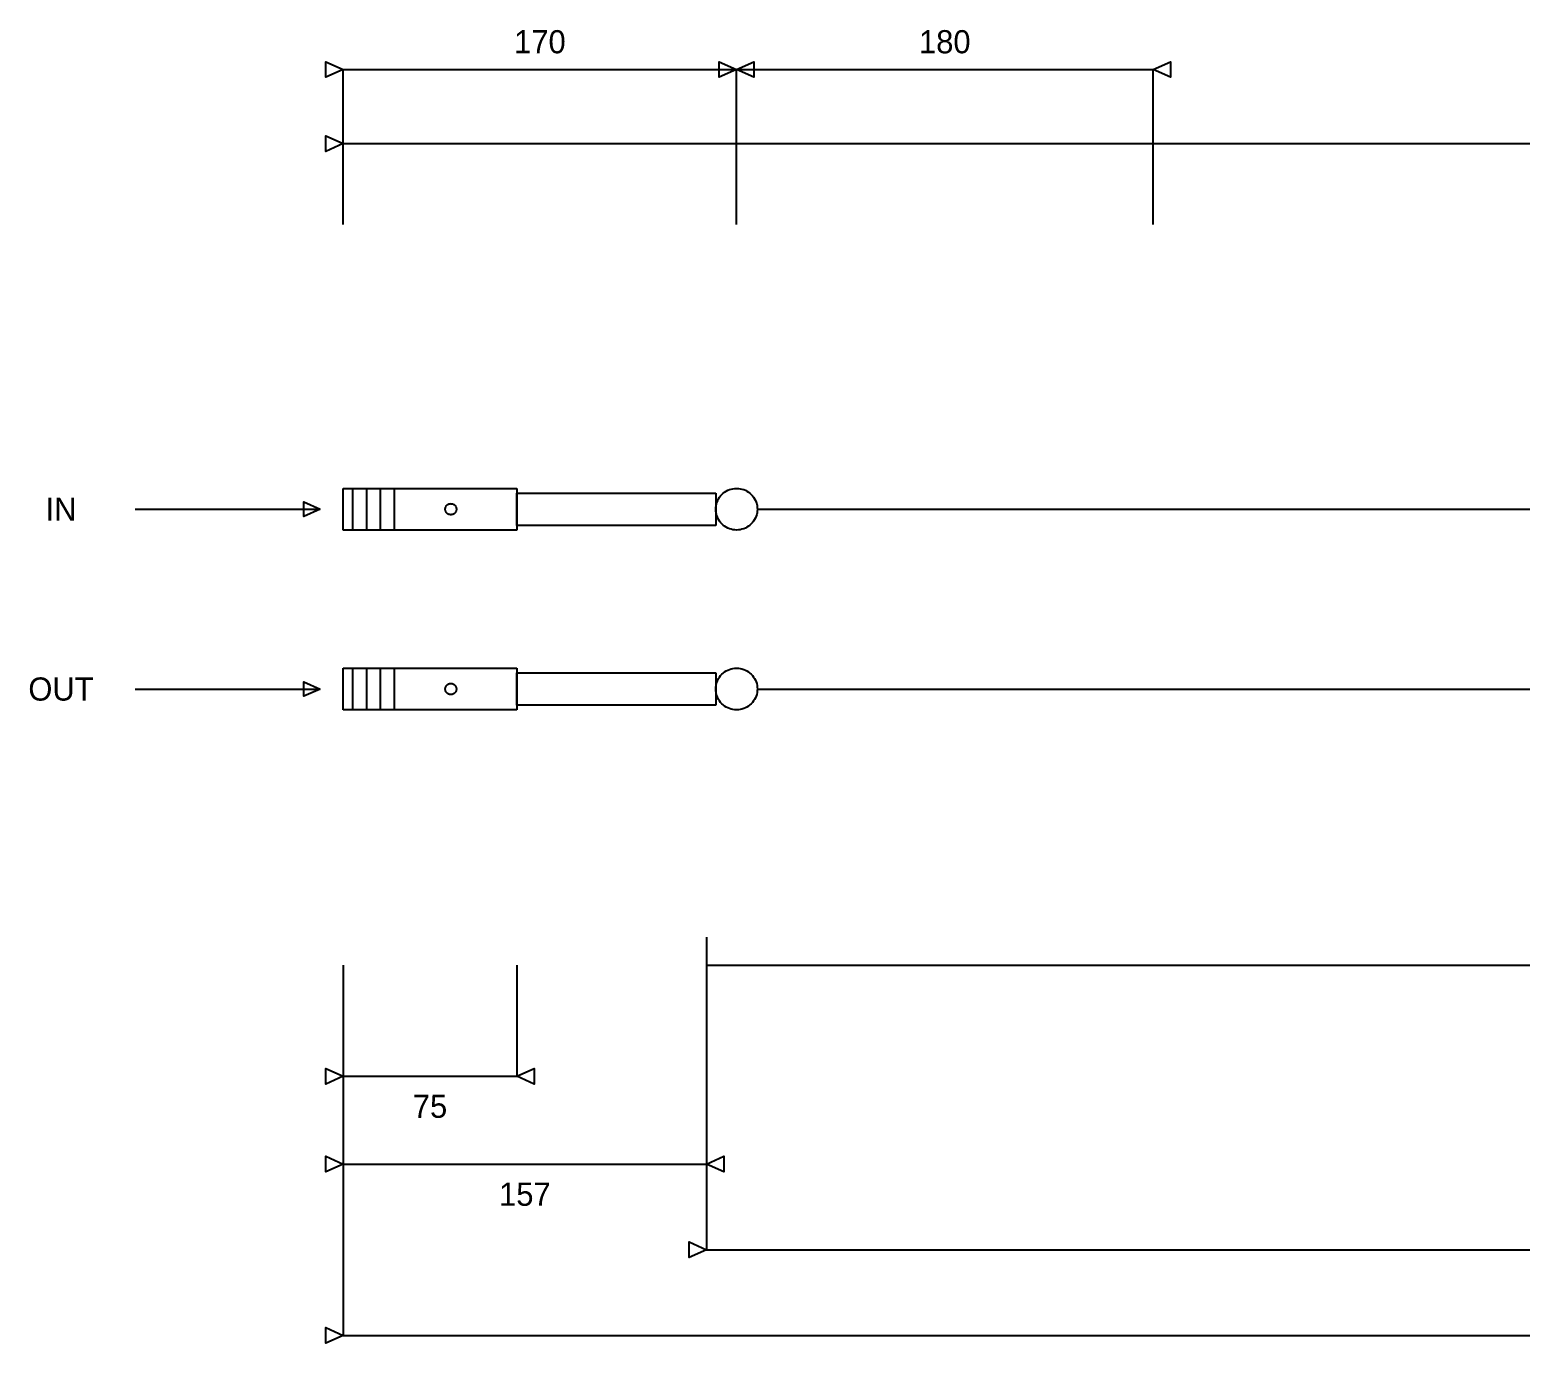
# Model space of a CAD drawing. Header units: millimetres. Extents: x 0 to 2030, y -1000001 to 1599.
# Drawn here: x 6 to 650, y 1032 to 1599 of the extents above; entities that cross this region are included whole.
import ezdxf
from ezdxf.enums import TextEntityAlignment as Align

# ---------------------------------------------------------------- set-up
doc = ezdxf.new("R2010")
doc.units = ezdxf.units.MM
doc.layers.add('DRAWING', color=7, linetype='Continuous')
doc.layers.add('TEXT', color=7, linetype='Continuous')

msp = doc.modelspace()

# ---------------------------------------------------------------- linework, layer by layer
at = {"layer": 'DRAWING', "linetype": 'CONTINUOUS', "true_color": 0xff6a00}
for p, q in [((141, 1515), (141, 1582)), ((141, 1582), (311, 1582)), ((311, 1515), (311, 1582)), ((311, 1515), (311, 1582)), ((311, 1582), (491, 1582)), ((491, 1515), (491, 1582)), ((141, 1515), (141, 1550)), ((141, 1550), (1478, 1550)), ((51, 1392), (131, 1392)), ((51, 1314.3), (131, 1314.3)), ((141, 1195), (141, 1147)), ((141, 1195), (141, 1035)), ((141, 1195), (141, 1109)), ((216, 1195), (216, 1147)), ((298, 1195), (298, 1072)), ((298, 1195), (298, 1109)), ((141, 1147), (216, 1147)), ((141, 1109), (298, 1109)), ((298, 1072), (1873, 1072)), ((141, 1035), (1873, 1035))]:
    msp.add_line(p, q, dxfattribs=at)
at = {"layer": 'DRAWING', "linetype": 'CONTINUOUS', "true_color": 0x111111}
for p, q in [((141, 1401), (216, 1401)), ((141, 1383), (141, 1401)), ((145, 1401), (145, 1383)), ((151, 1401), (151, 1383)), ((157, 1401), (157, 1383)), ((163, 1401), (163, 1383)), ((216, 1401), (216, 1383)), ((216, 1399), (302, 1399)), ((216, 1385), (216, 1399)), ((302, 1399), (302, 1385)), ((320, 1392), (1478, 1392)), ((216, 1383), (141, 1383)), ((302, 1385), (216, 1385)), ((141, 1323.3), (216, 1323.3)), ((141, 1305.3), (141, 1323.3)), ((145, 1323.3), (145, 1305.3)), ((151, 1323.3), (151, 1305.3)), ((157, 1323.3), (157, 1305.3)), ((163, 1323.3), (163, 1305.3)), ((216, 1323.3), (216, 1305.3)), ((216, 1321.3), (302, 1321.3)), ((216, 1307.3), (216, 1321.3)), ((302, 1321.3), (302, 1307.3)), ((320, 1314.3), (1478, 1314.3)), ((216, 1305.3), (141, 1305.3)), ((302, 1307.3), (216, 1307.3)), ((298, 1207), (298, 1195)), ((298, 1195), (1478, 1195))]:
    msp.add_line(p, q, dxfattribs=at)
at = {"layer": 'DRAWING', "linetype": 'CONTINUOUS', "true_color": 0xff6a00}
for points in [[(141, 1582), (133.5, 1578.62), (133.5, 1585.38)], [(311, 1582), (303.5, 1578.62), (303.5, 1585.38)], [(311, 1582), (318.5, 1585.38), (318.5, 1578.62)], [(491, 1582), (498.5, 1585.38), (498.5, 1578.62)], [(141, 1550), (133.5, 1546.62), (133.5, 1553.38)], [(131, 1392), (124, 1388.85), (124, 1395.15)], [(131, 1314.3), (124, 1311.15), (124, 1317.45)], [(141, 1147), (133.5, 1143.62), (133.5, 1150.38)], [(216, 1147), (223.5, 1150.38), (223.5, 1143.62)], [(141, 1109), (133.5, 1105.62), (133.5, 1112.38)], [(298, 1109), (305.5, 1112.38), (305.5, 1105.62)], [(298, 1072), (290.5, 1068.62), (290.5, 1075.38)], [(141, 1035), (133.5, 1031.62), (133.5, 1038.38)]]:
    msp.add_lwpolyline(points, close=True, dxfattribs=at)
at = {"layer": 'DRAWING', "linetype": 'CONTINUOUS', "true_color": 0x111111}
for points in [[(320, 1392), (319.97, 1391.22), (319.86, 1390.44), (319.69, 1389.67), (319.46, 1388.92), (319.16, 1388.2), (318.79, 1387.5), (318.37, 1386.84), (317.89, 1386.21), (317.36, 1385.64), (316.79, 1385.11), (316.16, 1384.63), (315.5, 1384.21), (314.8, 1383.84), (314.08, 1383.54), (313.33, 1383.31), (312.56, 1383.14), (311.78, 1383.03), (311, 1383), (310.22, 1383.03), (309.44, 1383.14), (308.67, 1383.31), (307.92, 1383.54), (307.2, 1383.84), (306.5, 1384.21), (305.84, 1384.63), (305.21, 1385.11), (304.64, 1385.64), (304.11, 1386.21), (303.63, 1386.84), (303.21, 1387.5), (302.84, 1388.2), (302.54, 1388.92), (302.31, 1389.67), (302.14, 1390.44), (302.03, 1391.22), (302, 1392), (302.03, 1392.78), (302.14, 1393.56), (302.31, 1394.33), (302.54, 1395.08), (302.84, 1395.8), (303.21, 1396.5), (303.63, 1397.16), (304.11, 1397.79), (304.64, 1398.36), (305.21, 1398.89), (305.84, 1399.37), (306.5, 1399.79), (307.2, 1400.16), (307.92, 1400.46), (308.67, 1400.69), (309.44, 1400.86), (310.22, 1400.97), (311, 1401), (311.78, 1400.97), (312.56, 1400.86), (313.33, 1400.69), (314.08, 1400.46), (314.8, 1400.16), (315.5, 1399.79), (316.16, 1399.37), (316.79, 1398.89), (317.36, 1398.36), (317.89, 1397.79), (318.37, 1397.16), (318.79, 1396.5), (319.16, 1395.8), (319.46, 1395.08), (319.69, 1394.33), (319.86, 1393.56), (319.97, 1392.78), (320, 1392)], [(189.9, 1392), (189.89, 1391.79), (189.86, 1391.58), (189.82, 1391.38), (189.76, 1391.18), (189.68, 1390.99), (189.58, 1390.8), (189.47, 1390.62), (189.34, 1390.46), (189.2, 1390.3), (189.04, 1390.16), (188.88, 1390.03), (188.7, 1389.92), (188.51, 1389.82), (188.32, 1389.74), (188.12, 1389.68), (187.92, 1389.64), (187.71, 1389.61), (187.5, 1389.6), (187.29, 1389.61), (187.08, 1389.64), (186.88, 1389.68), (186.68, 1389.74), (186.49, 1389.82), (186.3, 1389.92), (186.12, 1390.03), (185.96, 1390.16), (185.8, 1390.3), (185.66, 1390.46), (185.53, 1390.62), (185.42, 1390.8), (185.32, 1390.99), (185.24, 1391.18), (185.18, 1391.38), (185.14, 1391.58), (185.11, 1391.79), (185.1, 1392), (185.11, 1392.21), (185.14, 1392.42), (185.18, 1392.62), (185.24, 1392.82), (185.32, 1393.01), (185.42, 1393.2), (185.53, 1393.38), (185.66, 1393.54), (185.8, 1393.7), (185.96, 1393.84), (186.12, 1393.97), (186.3, 1394.08), (186.49, 1394.18), (186.68, 1394.26), (186.88, 1394.32), (187.08, 1394.36), (187.29, 1394.39), (187.5, 1394.4), (187.71, 1394.39), (187.92, 1394.36), (188.12, 1394.32), (188.32, 1394.26), (188.51, 1394.18), (188.7, 1394.08), (188.88, 1393.97), (189.04, 1393.84), (189.2, 1393.7), (189.34, 1393.54), (189.47, 1393.38), (189.58, 1393.2), (189.68, 1393.01), (189.76, 1392.82), (189.82, 1392.62), (189.86, 1392.42), (189.89, 1392.21), (189.9, 1392)], [(320, 1314.3), (319.97, 1313.52), (319.86, 1312.74), (319.69, 1311.97), (319.46, 1311.22), (319.16, 1310.5), (318.79, 1309.8), (318.37, 1309.14), (317.89, 1308.51), (317.36, 1307.94), (316.79, 1307.41), (316.16, 1306.93), (315.5, 1306.51), (314.8, 1306.14), (314.08, 1305.84), (313.33, 1305.61), (312.56, 1305.44), (311.78, 1305.33), (311, 1305.3), (310.22, 1305.33), (309.44, 1305.44), (308.67, 1305.61), (307.92, 1305.84), (307.2, 1306.14), (306.5, 1306.51), (305.84, 1306.93), (305.21, 1307.41), (304.64, 1307.94), (304.11, 1308.51), (303.63, 1309.14), (303.21, 1309.8), (302.84, 1310.5), (302.54, 1311.22), (302.31, 1311.97), (302.14, 1312.74), (302.03, 1313.52), (302, 1314.3), (302.03, 1315.08), (302.14, 1315.86), (302.31, 1316.63), (302.54, 1317.38), (302.84, 1318.1), (303.21, 1318.8), (303.63, 1319.46), (304.11, 1320.09), (304.64, 1320.66), (305.21, 1321.19), (305.84, 1321.67), (306.5, 1322.09), (307.2, 1322.46), (307.92, 1322.76), (308.67, 1322.99), (309.44, 1323.16), (310.22, 1323.27), (311, 1323.3), (311.78, 1323.27), (312.56, 1323.16), (313.33, 1322.99), (314.08, 1322.76), (314.8, 1322.46), (315.5, 1322.09), (316.16, 1321.67), (316.79, 1321.19), (317.36, 1320.66), (317.89, 1320.09), (318.37, 1319.46), (318.79, 1318.8), (319.16, 1318.1), (319.46, 1317.38), (319.69, 1316.63), (319.86, 1315.86), (319.97, 1315.08), (320, 1314.3)], [(189.9, 1314.3), (189.89, 1314.09), (189.86, 1313.88), (189.82, 1313.68), (189.76, 1313.48), (189.68, 1313.29), (189.58, 1313.1), (189.47, 1312.92), (189.34, 1312.76), (189.2, 1312.6), (189.04, 1312.46), (188.88, 1312.33), (188.7, 1312.22), (188.51, 1312.12), (188.32, 1312.04), (188.12, 1311.98), (187.92, 1311.94), (187.71, 1311.91), (187.5, 1311.9), (187.29, 1311.91), (187.08, 1311.94), (186.88, 1311.98), (186.68, 1312.04), (186.49, 1312.12), (186.3, 1312.22), (186.12, 1312.33), (185.96, 1312.46), (185.8, 1312.6), (185.66, 1312.76), (185.53, 1312.92), (185.42, 1313.1), (185.32, 1313.29), (185.24, 1313.48), (185.18, 1313.68), (185.14, 1313.88), (185.11, 1314.09), (185.1, 1314.3), (185.11, 1314.51), (185.14, 1314.72), (185.18, 1314.92), (185.24, 1315.12), (185.32, 1315.31), (185.42, 1315.5), (185.53, 1315.68), (185.66, 1315.84), (185.8, 1316), (185.96, 1316.14), (186.12, 1316.27), (186.3, 1316.38), (186.49, 1316.48), (186.68, 1316.56), (186.88, 1316.62), (187.08, 1316.66), (187.29, 1316.69), (187.5, 1316.7), (187.71, 1316.69), (187.92, 1316.66), (188.12, 1316.62), (188.32, 1316.56), (188.51, 1316.48), (188.7, 1316.38), (188.88, 1316.27), (189.04, 1316.14), (189.2, 1316), (189.34, 1315.84), (189.47, 1315.68), (189.58, 1315.5), (189.68, 1315.31), (189.76, 1315.12), (189.82, 1314.92), (189.86, 1314.72), (189.89, 1314.51), (189.9, 1314.3)]]:
    msp.add_lwpolyline(points, close=True, dxfattribs=at)

# ---------------------------------------------------------------- texts
at = {"layer": 'TEXT', "true_color": 0xff6a00}
for s, p in [('170', (226, 1594)), ('180', (401, 1594)), ('75', (178.5, 1134)), ('157', (219.5, 1096))]:
    msp.add_text(s, height=10, dxfattribs=at).set_placement(p, align=Align.MIDDLE_CENTER)
at = {"layer": 'TEXT', "true_color": 0x111111}
for s, p in [('IN', (19, 1392)), ('OUT', (19, 1314.3))]:
    msp.add_text(s, height=10, dxfattribs=at).set_placement(p, align=Align.MIDDLE_CENTER)

doc.saveas('drawing.dxf')
